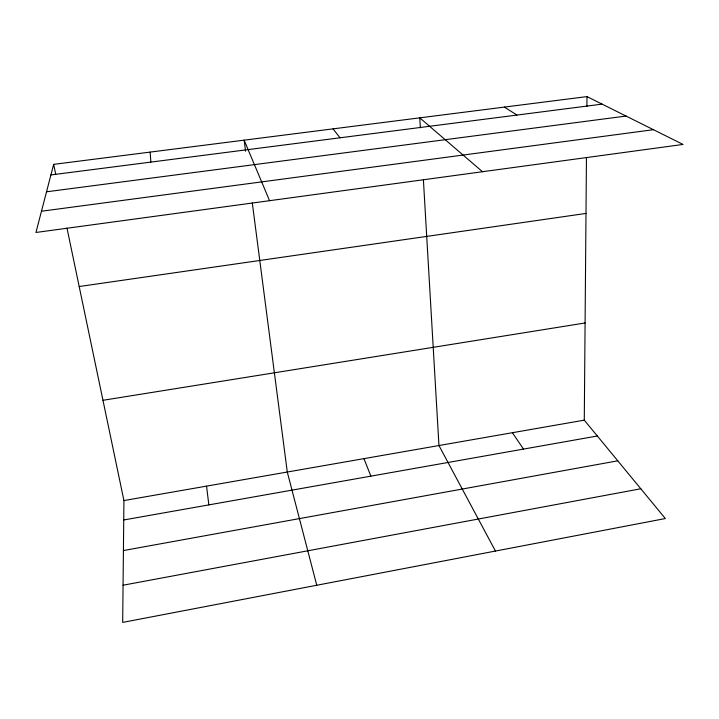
<?xml version="1.0" encoding="UTF-8"?>
<svg xmlns="http://www.w3.org/2000/svg" width="719" height="719" viewBox="0 0 719 719"><rect width="100%" height="100%" fill="white"/><g stroke="black" fill="none" stroke-linecap="round" stroke-linejoin="round"><path stroke-width="1.08" d="M66.975 228.094L123.929 500.559L122.679 622.402L665.336 518.543L584.277 420.157L586.461 157.515M586.893 106.565L586.974 96.598L53.655 164.363L35.95 232.471L683.05 144.438L586.974 96.598M123.066 585.212L640.809 488.767M123.416 550.556L617.783 460.816M123.731 519.972L597.336 436.002M123.929 500.559L584.277 420.157M102.97 400.294L585.086 322.975M79.198 286.53L586.003 213.426M41.468 211.233L653.427 129.69M46.528 191.802L626.06 116.056M50.905 174.942L602.1 104.129M504.387 107.086L516.934 115.067M482.494 171.724L419.77 117.844L420.354 127.775M333.05 128.863L340.024 137.796M512.386 432.712L523.495 449.096M495.454 551.051L438.958 445.537L423.392 179.678M269.553 200.691L244.136 140.16L245.565 151.17M363.949 458.641L370.887 476.149M316.764 585.257L287.285 472.024L252.297 202.929M53.655 164.363L55.723 174.259M206.542 486.125L208.852 504.882M150.154 152.104L150.846 162.099"/></g></svg>
